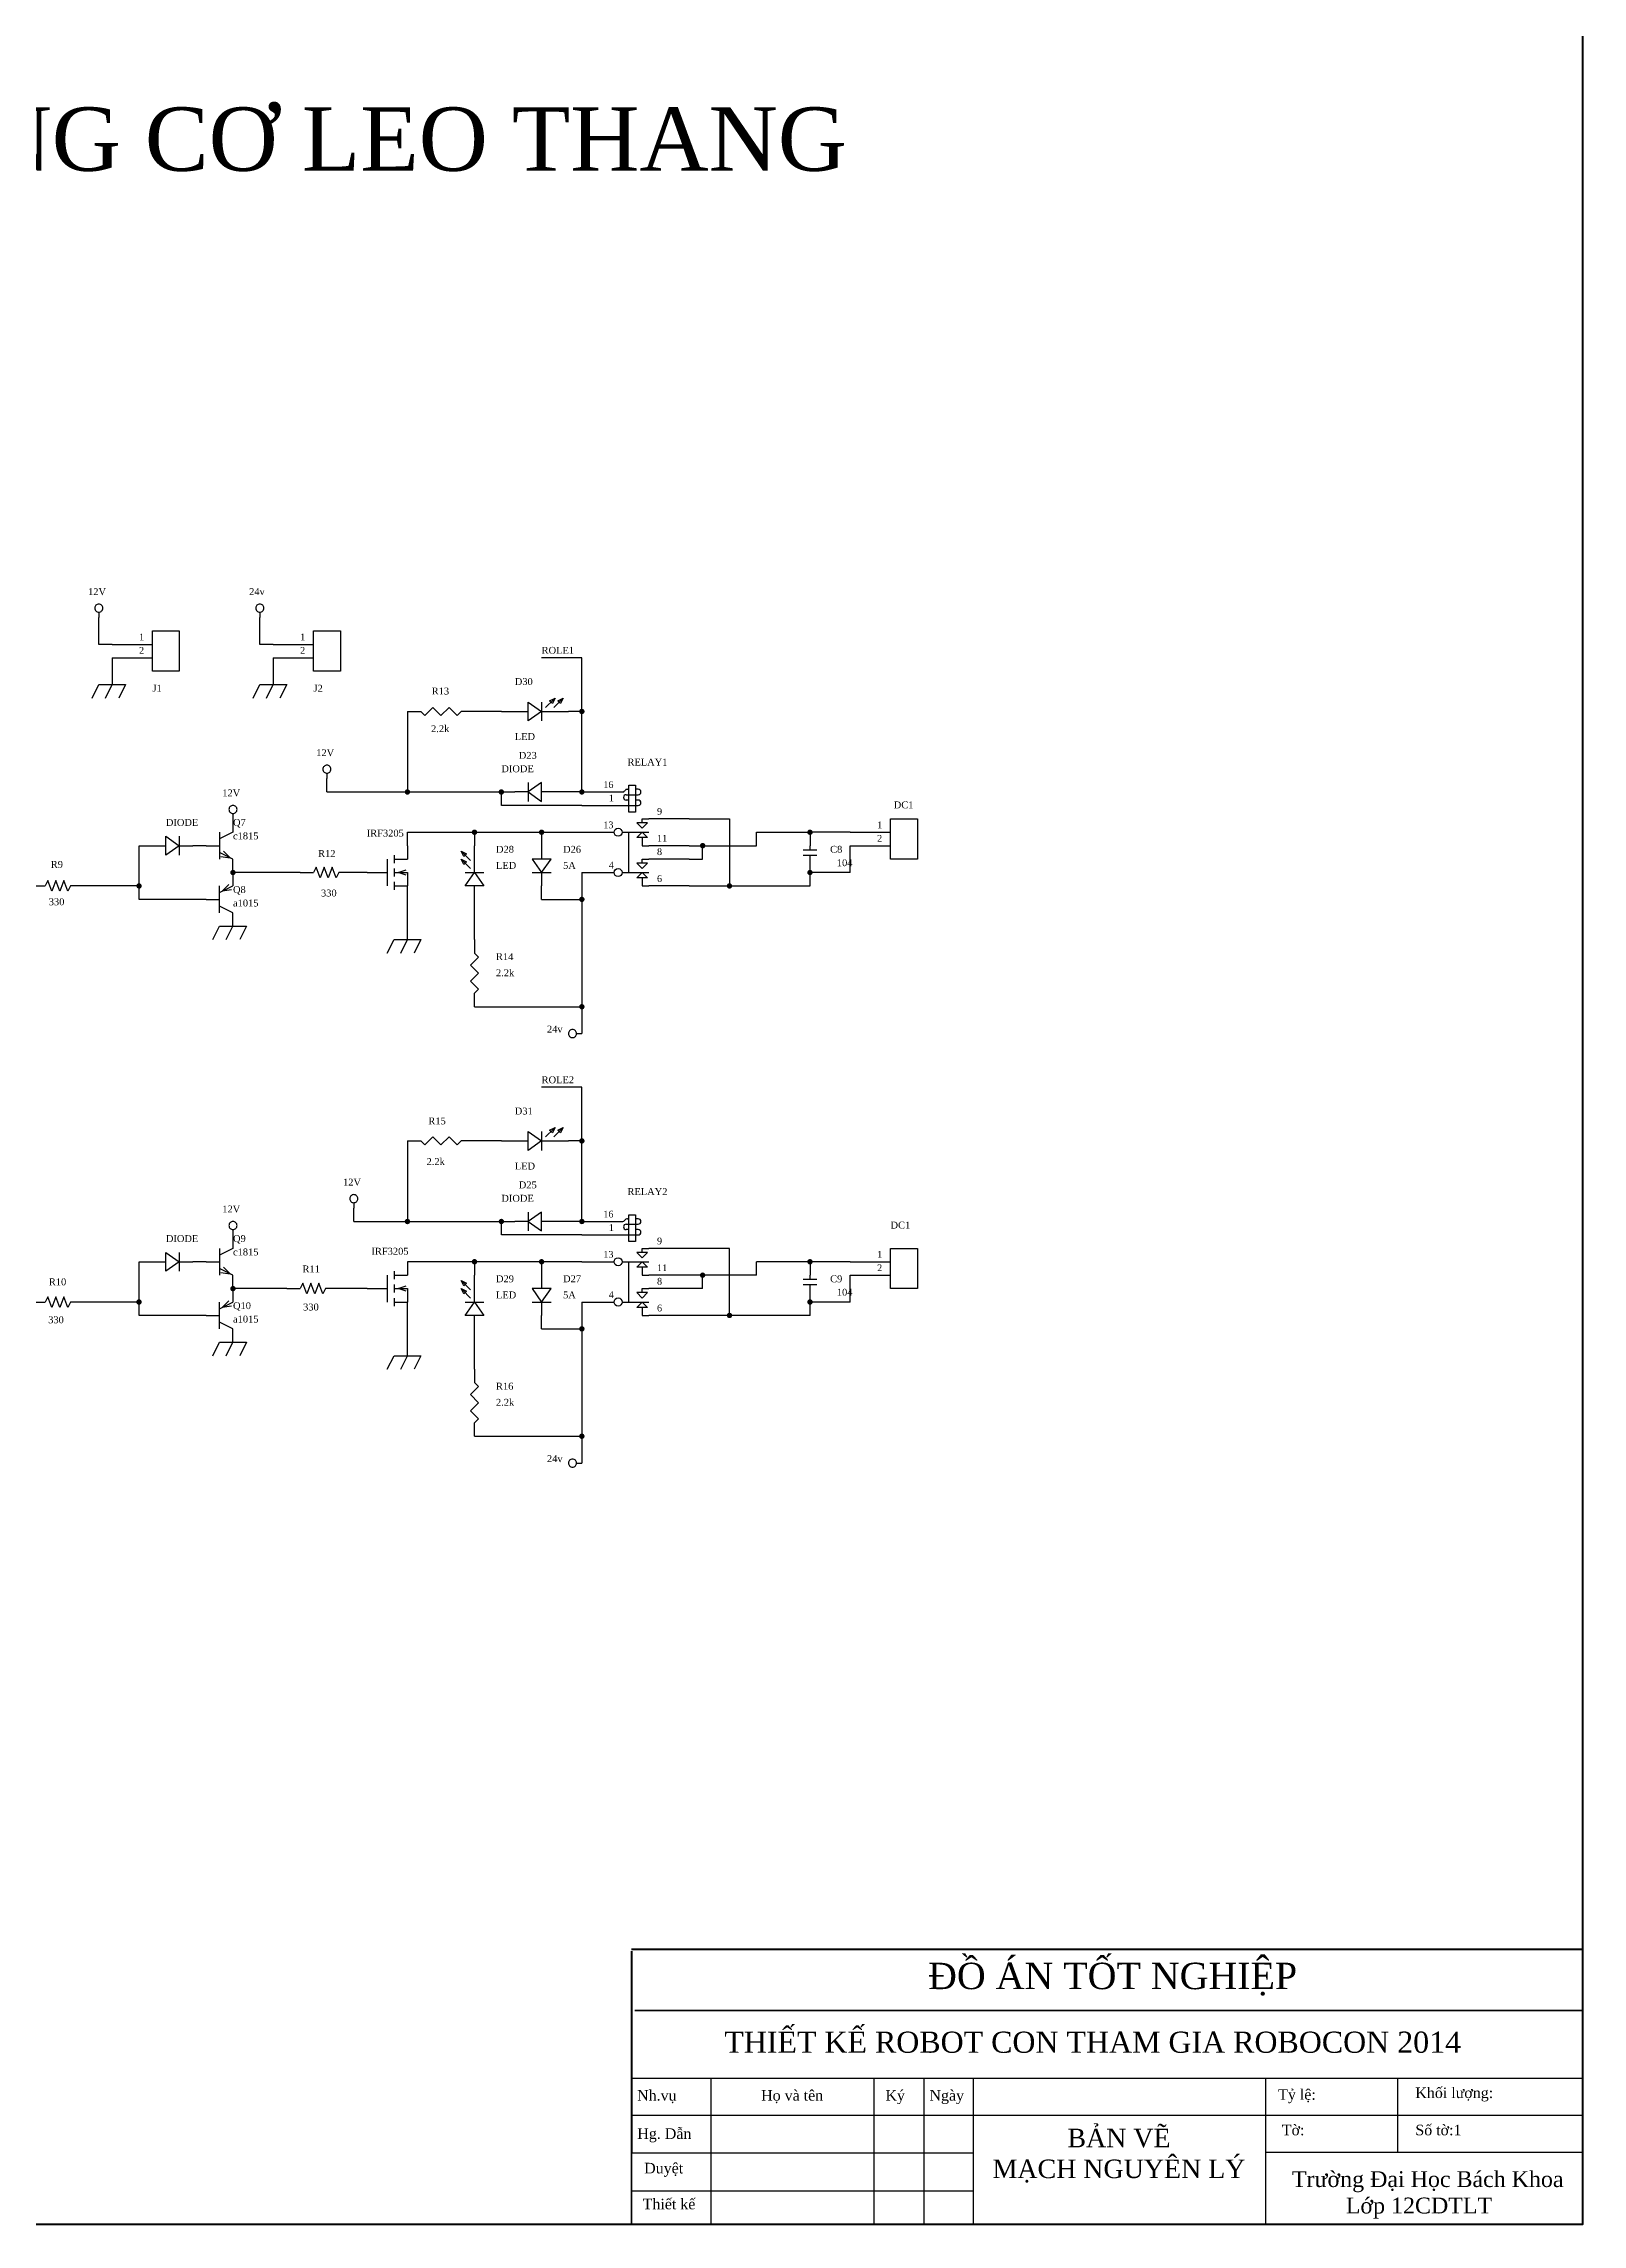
# Model space of a CAD drawing. Header units: inches. Extents: x 10 to 2893, y 8 to 851.
# Drawn here: x 908 to 1199.2, y 9.5 to 422.2 of the extents above; entities that cross this region are included whole.
import ezdxf

# ---------------------------------------------------------------- set-up
doc = ezdxf.new("R2010")
doc.units = ezdxf.units.IN
doc.header["$MEASUREMENT"] = 0
for name, color, linetype in [('DUONG BAO', 80, 'Continuous'), ('PARTS', 7, 'Continuous'), ('PARTTEXT', 7, 'Continuous'), ('WIRE', 7, 'Continuous'), ('WIRETEXT', 7, 'Continuous')]:
    doc.layers.add(name, color=color, linetype=linetype)
doc.layers.add('net dam', color=7, linetype='Continuous', lineweight=35)
doc.styles.add('Manh', font='times_0.ttf')
doc.styles.get("Standard").update_dxf_attribs({"font": 'times_0.ttf'})

msp = doc.modelspace()

# ---------------------------------------------------------------- linework, layer by layer
at = {"layer": 'DUONG BAO', "color": 7, "lineweight": 40}
for p, q in [((1019.23, 61.6), (1199.23, 61.6)), ((1019.23, 61.19), (1019.23, 23.19))]:
    msp.add_line(p, q, dxfattribs=at)
at = {"layer": 'DUONG BAO', "color": 7}
for p, q in [((1199.23, 61.63), (1199.23, 9.5)), ((1019.23, 37.17), (1199.23, 37.17)), ((1034.23, 37.19), (1034.23, 23.19)), ((1065.11, 37.19), (1065.11, 23.19)), ((1074.56, 37.19), (1074.56, 23.19)), ((1083.88, 37.19), (1083.88, 23.19)), ((1139.23, 37.19), (1139.23, 23.19)), ((1164.23, 37.19), (1164.23, 23.19)), ((1019.23, 30.19), (1199.23, 30.19)), ((1019.23, 30.19), (1083.88, 30.19)), ((1019.23, 30.19), (1083.88, 30.19)), ((1083.88, 30.19), (1083.88, 23.19)), ((1139.23, 30.19), (1139.23, 23.19)), ((1019.23, 23.07), (1083.88, 23.07)), ((1034.23, 23.19), (1034.23, 9.5)), ((1065.11, 23.19), (1065.11, 9.5)), ((1074.56, 23.19), (1074.56, 9.5)), ((1083.88, 23.19), (1083.88, 9.5)), ((1139.23, 23.19), (1199.23, 23.19)), ((1139.23, 23.19), (1139.23, 9.5)), ((1083.88, 20.28), (1083.88, 9.5)), ((1139.23, 20.28), (1139.23, 9.5)), ((1019.23, 15.88), (1083.88, 15.88)), ((1199.23, 9.5), (1019.23, 9.5))]:
    msp.add_line(p, q, dxfattribs=at)
at = {"layer": 'net dam'}
msp.add_line((1199.07, 49.95), (1019.86, 49.95), dxfattribs=at)
at = {"layer": 'net dam', "color": 7}
msp.add_line((1019.23, 23.19), (1019.23, 9.5), dxfattribs=at)
at = {"layer": 'net dam', "color": 7, "lineweight": 60}
msp.add_lwpolyline([(10.23, 9.5), (10.23, 850.5), (1199.23, 850.5), (1199.23, 9.5), (10.23, 9.5)], close=True, dxfattribs=at)
at = {"layer": 'PARTS'}
for p, q in [((920.95, 308.51), (928.57, 308.51)), ((920.95, 305.97), (928.57, 305.97)), ((951.43, 308.51), (959.05, 308.51)), ((951.43, 305.97), (959.05, 305.97)), ((976.83, 295.81), (979.37, 295.81)), ((989.53, 295.81), (986.99, 295.81)), ((994.61, 295.81), (997.15, 295.81)), ((1009.85, 295.81), (1007.31, 295.81)), ((994.61, 280.57), (997.15, 280.57)), ((1007.31, 280.57), (1004.77, 280.57)), ((1009.85, 280.57), (1017.47, 280.57)), ((1009.85, 278.03), (1017.47, 278.03)), ((943.81, 275.49), (943.81, 272.95)), ((989.53, 272.95), (989.53, 270.41)), ((1002.23, 272.95), (1002.23, 270.41)), ((1009.85, 272.95), (1015.94, 272.95)), ((1030.17, 275.49), (1022.55, 275.49)), ((1053.03, 272.95), (1053.03, 270.41)), ((1060.65, 272.95), (1068.27, 272.95)), ((926.03, 270.41), (928.57, 270.41)), ((938.73, 270.41), (936.19, 270.41)), ((938.73, 270.41), (941.27, 270.41)), ((976.83, 270.41), (976.83, 267.87)), ((1030.17, 270.41), (1022.55, 270.41)), ((1060.65, 270.41), (1068.27, 270.41)), ((943.81, 265.33), (943.81, 267.87)), ((943.81, 265.33), (943.81, 262.79)), ((956.51, 265.33), (959.05, 265.33)), ((966.67, 265.33), (964.13, 265.33)), ((969.21, 265.33), (971.75, 265.33)), ((1009.85, 265.33), (1015.94, 265.33)), ((1030.17, 267.87), (1022.55, 267.87)), ((1053.03, 265.33), (1053.03, 267.87)), ((905.71, 262.79), (908.25, 262.79)), ((915.87, 262.79), (913.33, 262.79)), ((938.73, 260.25), (941.27, 260.25)), ((976.83, 260.25), (976.83, 262.79)), ((989.53, 257.71), (989.53, 260.25)), ((1002.23, 260.25), (1002.23, 262.79)), ((1030.17, 262.79), (1022.55, 262.79)), ((943.81, 255.17), (943.81, 257.71)), ((989.53, 252.63), (989.53, 250.09)), ((989.53, 239.93), (989.53, 242.47)), ((976.83, 214.53), (979.37, 214.53)), ((989.53, 214.53), (986.99, 214.53)), ((994.61, 214.53), (997.15, 214.53)), ((1009.85, 214.53), (1007.31, 214.53)), ((994.61, 199.29), (997.15, 199.29)), ((1007.31, 199.29), (1004.77, 199.29)), ((1009.85, 199.29), (1017.47, 199.29)), ((943.81, 196.75), (943.81, 194.21)), ((1009.85, 196.75), (1017.47, 196.75)), ((1030.17, 194.21), (1022.55, 194.21)), ((926.03, 191.67), (928.57, 191.67)), ((938.73, 191.67), (936.19, 191.67)), ((938.73, 191.67), (941.27, 191.67)), ((976.83, 191.67), (976.83, 189.13)), ((989.53, 191.67), (989.53, 189.13)), ((1002.23, 191.67), (1002.23, 189.13)), ((1009.85, 191.67), (1015.94, 191.67)), ((1053.03, 191.67), (1053.03, 189.13)), ((1060.65, 191.67), (1068.27, 191.67)), ((943.81, 186.59), (943.81, 189.13)), ((943.81, 186.59), (943.81, 184.05)), ((953.97, 186.59), (956.51, 186.59)), ((964.13, 186.59), (961.59, 186.59)), ((969.21, 186.59), (971.75, 186.59)), ((1030.17, 189.13), (1022.55, 189.13)), ((1030.17, 186.59), (1022.55, 186.59)), ((1053.03, 184.05), (1053.03, 186.59)), ((1060.65, 189.13), (1068.27, 189.13)), ((905.71, 184.05), (908.25, 184.05)), ((915.87, 184.05), (913.33, 184.05)), ((976.83, 181.51), (976.83, 184.05)), ((1009.85, 184.05), (1015.94, 184.05)), ((938.73, 181.51), (941.27, 181.51)), ((943.81, 176.43), (943.81, 178.97)), ((989.53, 176.43), (989.53, 178.97)), ((1002.23, 178.97), (1002.23, 181.51)), ((1030.17, 181.51), (1022.55, 181.51)), ((989.53, 171.35), (989.53, 168.81)), ((989.53, 158.65), (989.53, 161.19))]:
    msp.add_line(p, q, dxfattribs=at)
for points in [[(919.17, 315.37, 0.0985), (919.11, 315.66, 0.0985), (918.95, 315.9, 0.0985), (918.7, 316.07, 0.0985), (918.41, 316.13, 0.0985), (918.12, 316.07, 0.0985), (917.87, 315.9, 0.0985), (917.7, 315.66, 0.0985), (917.65, 315.37, 0.0985), (917.7, 315.07, 0.0985), (917.87, 314.83, 0.0985), (918.12, 314.66, 0.0985), (918.41, 314.6, 0.0985), (918.7, 314.66, 0.0985), (918.95, 314.83, 0.0985), (919.11, 315.07, 0.0985)], [(949.65, 315.37, 0.0985), (949.59, 315.66, 0.0985), (949.43, 315.9, 0.0985), (949.18, 316.07, 0.0985), (948.89, 316.13, 0.0985), (948.6, 316.07, 0.0985), (948.35, 315.9, 0.0985), (948.18, 315.66, 0.0985), (948.13, 315.37, 0.0985), (948.18, 315.07, 0.0985), (948.35, 314.83, 0.0985), (948.6, 314.66, 0.0985), (948.89, 314.6, 0.0985), (949.18, 314.66, 0.0985), (949.43, 314.83, 0.0985), (949.59, 315.07, 0.0985)], [(962.35, 284.89, 0.0985), (962.29, 285.18, 0.0985), (962.13, 285.42, 0.0985), (961.88, 285.59, 0.0985), (961.59, 285.65, 0.0985), (961.3, 285.59, 0.0985), (961.05, 285.42, 0.0985), (960.88, 285.18, 0.0985), (960.83, 284.89, 0.0985), (960.88, 284.59, 0.0985), (961.05, 284.35, 0.0985), (961.3, 284.18, 0.0985), (961.59, 284.12, 0.0985), (961.88, 284.18, 0.0985), (962.13, 284.35, 0.0985), (962.29, 284.59, 0.0985)], [(944.57, 277.27, 0.0985), (944.51, 277.56, 0.0985), (944.35, 277.8, 0.0985), (944.1, 277.97, 0.0985), (943.81, 278.03, 0.0985), (943.52, 277.97, 0.0985), (943.27, 277.8, 0.0985), (943.1, 277.56, 0.0985), (943.05, 277.27, 0.0985), (943.1, 276.97, 0.0985), (943.27, 276.73, 0.0985), (943.52, 276.56, 0.0985), (943.81, 276.5, 0.0985), (944.1, 276.56, 0.0985), (944.35, 276.73, 0.0985), (944.51, 276.97, 0.0985)], [(1008.83, 234.85, 0.0985), (1008.77, 235.14, 0.0985), (1008.61, 235.39, 0.0985), (1008.36, 235.55, 0.0985), (1008.07, 235.61, 0.0985), (1007.78, 235.55, 0.0985), (1007.53, 235.39, 0.0985), (1007.37, 235.14, 0.0985), (1007.31, 234.85, 0.0985), (1007.37, 234.56, 0.0985), (1007.53, 234.31, 0.0985), (1007.78, 234.14, 0.0985), (1008.07, 234.09, 0.0985), (1008.36, 234.14, 0.0985), (1008.61, 234.31, 0.0985), (1008.77, 234.56, 0.0985)], [(967.43, 203.61, 0.0985), (967.37, 203.9, 0.0985), (967.21, 204.14, 0.0985), (966.96, 204.31, 0.0985), (966.67, 204.37, 0.0985), (966.38, 204.31, 0.0985), (966.13, 204.14, 0.0985), (965.96, 203.9, 0.0985), (965.91, 203.61, 0.0985), (965.96, 203.31, 0.0985), (966.13, 203.07, 0.0985), (966.38, 202.9, 0.0985), (966.67, 202.84, 0.0985), (966.96, 202.9, 0.0985), (967.21, 203.07, 0.0985), (967.37, 203.31, 0.0985)], [(944.57, 198.53, 0.0985), (944.51, 198.82, 0.0985), (944.35, 199.06, 0.0985), (944.1, 199.23, 0.0985), (943.81, 199.29, 0.0985), (943.52, 199.23, 0.0985), (943.27, 199.06, 0.0985), (943.1, 198.82, 0.0985), (943.05, 198.53, 0.0985), (943.1, 198.23, 0.0985), (943.27, 197.99, 0.0985), (943.52, 197.82, 0.0985), (943.81, 197.76, 0.0985), (944.1, 197.82, 0.0985), (944.35, 197.99, 0.0985), (944.51, 198.23, 0.0985)], [(1008.83, 153.57, 0.0985), (1008.77, 153.86, 0.0985), (1008.61, 154.11, 0.0985), (1008.36, 154.27, 0.0985), (1008.07, 154.33, 0.0985), (1007.78, 154.27, 0.0985), (1007.53, 154.11, 0.0985), (1007.37, 153.86, 0.0985), (1007.31, 153.57, 0.0985), (1007.37, 153.28, 0.0985), (1007.53, 153.03, 0.0985), (1007.78, 152.86, 0.0985), (1008.07, 152.81, 0.0985), (1008.36, 152.86, 0.0985), (1008.61, 153.03, 0.0985), (1008.77, 153.28, 0.0985)]]:
    msp.add_lwpolyline(points, format="xyb", close=True, dxfattribs=at)
for points in [[(918.41, 314.6), (918.41, 313.59)], [(948.89, 314.6), (948.89, 313.59)], [(917.14, 298.35), (918.41, 300.89)], [(918.41, 300.89), (923.49, 300.89)], [(919.68, 298.35), (920.95, 300.89)], [(923.49, 300.89), (922.22, 298.35)], [(947.62, 298.35), (948.89, 300.89)], [(948.89, 300.89), (953.97, 300.89)], [(950.16, 298.35), (951.43, 300.89)], [(953.97, 300.89), (952.7, 298.35)], [(1002.23, 297.59), (1002.23, 294.03)], [(1004.51, 298.09), (1002.99, 296.57)], [(1006.04, 298.09), (1004.51, 296.57)], [(980.13, 295.05), (979.37, 295.81)], [(981.65, 296.57), (980.13, 295.05)], [(983.18, 295.05), (981.65, 296.57)], [(984.7, 296.57), (983.18, 295.05)], [(986.23, 295.05), (984.7, 296.57)], [(986.99, 295.81), (986.23, 295.05)], [(997.15, 295.81), (999.69, 295.81)], [(1002.23, 295.81), (1007.31, 295.81)], [(961.59, 284.12), (961.59, 283.11)], [(999.69, 282.35), (999.69, 278.79)], [(1018.48, 281.08), (1018.74, 281.08)], [(1018.74, 276.76), (1018.74, 281.84)], [(1018.74, 281.84), (1020.01, 281.84)], [(1020.01, 281.84), (1020.01, 276.76)], [(1020.52, 281.08), (1020.01, 281.08)], [(943.81, 276.5), (943.81, 275.49)], [(999.69, 280.57), (997.15, 280.57)], [(1004.77, 280.57), (1002.23, 280.57)], [(1017.47, 278.03), (1020.52, 278.03)], [(1018.23, 280.06), (1020.52, 280.06)], [(1018.74, 279.04), (1018.23, 279.04)], [(1020.01, 276.76), (1018.74, 276.76)], [(1020.52, 279.04), (1020.01, 279.04)], [(943.81, 272.95), (941.27, 271.68)], [(941.27, 272.95), (941.27, 267.87)], [(1017.47, 272.95), (1022.55, 272.95)], [(1018.74, 265.33), (1018.74, 272.95)], [(1021.28, 275.49), (1022.55, 275.49)], [(1021.28, 274.73), (1021.28, 275.49)], [(928.57, 270.41), (931.11, 270.41)], [(933.65, 272.19), (933.65, 268.63)], [(933.65, 270.41), (936.19, 270.41)], [(943.81, 267.87), (941.27, 269.14)], [(941.52, 268.38), (943.3, 268.12), (942.03, 269.39)], [(974.29, 268.63), (974.29, 267.11)], [(987.24, 269.14), (988.77, 267.61)], [(989.53, 265.33), (989.53, 270.41)], [(1002.23, 270.41), (1002.23, 267.87)], [(1021.28, 271.93), (1021.28, 270.41)], [(1021.28, 270.41), (1022.55, 270.41)], [(1051.76, 269.65), (1054.3, 269.65)], [(1051.76, 268.63), (1054.3, 268.63)], [(1053.03, 269.65), (1053.03, 270.41)], [(1053.03, 267.87), (1053.03, 268.63)], [(959.56, 266.34), (959.05, 265.33)], [(960.32, 264.31), (959.56, 266.34)], [(961.08, 266.34), (960.32, 264.31)], [(961.84, 264.31), (961.08, 266.34)], [(962.6, 266.34), (961.84, 264.31)], [(963.37, 264.31), (962.6, 266.34)], [(963.87, 265.33), (963.37, 264.31)], [(964.13, 265.33), (963.87, 265.33)], [(971.75, 265.33), (973.02, 265.33)], [(973.02, 267.87), (973.02, 262.79)], [(974.29, 267.87), (976.83, 267.87)], [(974.29, 266.09), (974.29, 264.57)], [(974.29, 265.33), (976.83, 265.33)], [(976.57, 264.82), (975.05, 265.33), (976.57, 265.84)], [(976.83, 265.33), (976.83, 262.79)], [(987.24, 267.61), (988.77, 266.09)], [(987.75, 265.33), (991.31, 265.33)], [(1000.45, 265.33), (1004.01, 265.33)], [(1002.23, 265.33), (1002.23, 262.79)], [(1017.47, 265.33), (1022.55, 265.33)], [(1021.28, 267.11), (1021.28, 267.87)], [(1021.28, 267.87), (1022.55, 267.87)], [(1021.28, 264.31), (1021.28, 262.79)], [(908.76, 263.8), (908.25, 262.79)], [(909.52, 261.77), (908.76, 263.8)], [(910.28, 263.8), (909.52, 261.77)], [(911.04, 261.77), (910.28, 263.8)], [(911.8, 263.8), (911.04, 261.77)], [(912.57, 261.77), (911.8, 263.8)], [(913.07, 262.79), (912.57, 261.77)], [(913.33, 262.79), (913.07, 262.79)], [(941.27, 261.52), (943.81, 262.79)], [(941.27, 257.71), (941.27, 262.79)], [(943.55, 262.03), (941.78, 261.77), (943.05, 263.04)], [(974.29, 263.55), (974.29, 262.03)], [(974.29, 262.79), (976.83, 262.79)], [(989.53, 260.25), (989.53, 262.79)], [(1021.28, 262.79), (1022.55, 262.79)], [(943.81, 257.71), (941.27, 258.98)], [(940, 252.63), (941.27, 255.17)], [(941.27, 255.17), (946.35, 255.17)], [(942.54, 252.63), (943.81, 255.17)], [(946.35, 255.17), (945.08, 252.63)], [(973.02, 250.09), (974.29, 252.63)], [(974.29, 252.63), (979.37, 252.63)], [(975.56, 250.09), (976.83, 252.63)], [(979.37, 252.63), (978.1, 250.09)], [(990.29, 249.33), (988.77, 247.8)], [(988.77, 247.8), (990.29, 246.28)], [(989.53, 250.09), (990.29, 249.33)], [(990.29, 246.28), (988.77, 244.75)], [(988.77, 244.75), (990.29, 243.23)], [(990.29, 243.23), (989.53, 242.47)], [(1008.83, 234.85), (1009.85, 234.85)], [(981.65, 215.29), (980.13, 213.77)], [(983.18, 213.77), (981.65, 215.29)], [(984.7, 215.29), (983.18, 213.77)], [(986.23, 213.77), (984.7, 215.29)], [(1002.23, 216.31), (1002.23, 212.75)], [(1004.51, 216.81), (1002.99, 215.29)], [(1006.04, 216.81), (1004.51, 215.29)], [(980.13, 213.77), (979.37, 214.53)], [(986.99, 214.53), (986.23, 213.77)], [(997.15, 214.53), (999.69, 214.53)], [(1002.23, 214.53), (1007.31, 214.53)], [(966.67, 202.84), (966.67, 201.83)], [(999.69, 199.29), (997.15, 199.29)], [(999.69, 201.07), (999.69, 197.51)], [(1004.77, 199.29), (1002.23, 199.29)], [(1018.23, 198.78), (1020.52, 198.78)], [(1018.48, 199.8), (1018.74, 199.8)], [(1018.74, 195.48), (1018.74, 200.56)], [(1018.74, 200.56), (1020.01, 200.56)], [(1020.01, 200.56), (1020.01, 195.48)], [(1020.52, 199.8), (1020.01, 199.8)], [(943.81, 194.21), (941.27, 192.94)], [(941.27, 194.21), (941.27, 189.13)], [(943.81, 197.76), (943.81, 196.75)], [(1017.47, 196.75), (1020.52, 196.75)], [(1018.74, 197.76), (1018.23, 197.76)], [(1020.01, 195.48), (1018.74, 195.48)], [(1020.52, 197.76), (1020.01, 197.76)], [(1021.28, 194.21), (1022.55, 194.21)], [(1021.28, 193.45), (1021.28, 194.21)], [(928.57, 191.67), (931.11, 191.67)], [(933.65, 193.45), (933.65, 189.89)], [(933.65, 191.67), (936.19, 191.67)], [(943.81, 189.13), (941.27, 190.4)], [(941.52, 189.64), (943.3, 189.38), (942.03, 190.65)], [(974.29, 189.89), (974.29, 188.37)], [(1017.47, 191.67), (1022.55, 191.67)], [(1018.74, 184.05), (1018.74, 191.67)], [(1021.28, 190.65), (1021.28, 189.13)], [(957.02, 187.6), (956.51, 186.59)], [(957.78, 185.57), (957.02, 187.6)], [(958.54, 187.6), (957.78, 185.57)], [(959.3, 185.57), (958.54, 187.6)], [(960.06, 187.6), (959.3, 185.57)], [(960.83, 185.57), (960.06, 187.6)], [(961.33, 186.59), (960.83, 185.57)], [(961.59, 186.59), (961.33, 186.59)], [(971.75, 186.59), (973.02, 186.59)], [(973.02, 189.13), (973.02, 184.05)], [(974.29, 189.13), (976.83, 189.13)], [(974.29, 187.35), (974.29, 185.83)], [(974.29, 186.59), (976.83, 186.59)], [(976.57, 186.08), (975.05, 186.59), (976.57, 187.1)], [(976.83, 186.59), (976.83, 184.05)], [(987.24, 187.86), (988.77, 186.33)], [(987.24, 186.33), (988.77, 184.81)], [(989.53, 184.05), (989.53, 189.13)], [(1002.23, 189.13), (1002.23, 186.59)], [(1021.28, 189.13), (1022.55, 189.13)], [(1021.28, 185.83), (1021.28, 186.59)], [(1021.28, 186.59), (1022.55, 186.59)], [(1051.76, 188.37), (1054.3, 188.37)], [(1051.76, 187.35), (1054.3, 187.35)], [(1053.03, 188.37), (1053.03, 189.13)], [(1053.03, 186.59), (1053.03, 187.35)], [(908.76, 185.06), (908.25, 184.05)], [(909.52, 183.03), (908.76, 185.06)], [(910.28, 185.06), (909.52, 183.03)], [(911.04, 183.03), (910.28, 185.06)], [(911.8, 185.06), (911.04, 183.03)], [(912.57, 183.03), (911.8, 185.06)], [(913.07, 184.05), (912.57, 183.03)], [(913.33, 184.05), (913.07, 184.05)], [(941.27, 182.78), (943.81, 184.05)], [(941.27, 178.97), (941.27, 184.05)], [(943.55, 183.29), (941.78, 183.03), (943.05, 184.3)], [(974.29, 184.81), (974.29, 183.29)], [(974.29, 184.05), (976.83, 184.05)], [(987.75, 184.05), (991.31, 184.05)], [(1000.45, 184.05), (1004.01, 184.05)], [(1002.23, 184.05), (1002.23, 181.51)], [(1017.47, 184.05), (1022.55, 184.05)], [(1021.28, 183.03), (1021.28, 181.51)], [(943.81, 178.97), (941.27, 180.24)], [(989.53, 178.97), (989.53, 181.51)], [(1021.28, 181.51), (1022.55, 181.51)], [(940, 173.89), (941.27, 176.43)], [(941.27, 176.43), (946.35, 176.43)], [(942.54, 173.89), (943.81, 176.43)], [(946.35, 176.43), (945.08, 173.89)], [(973.02, 171.35), (974.29, 173.89)], [(974.29, 173.89), (979.37, 173.89)], [(975.56, 171.35), (976.83, 173.89)], [(979.37, 173.89), (978.1, 171.35)], [(990.29, 168.05), (988.77, 166.52)], [(988.77, 166.52), (990.29, 165)], [(989.53, 168.81), (990.29, 168.05)], [(990.29, 165), (988.77, 163.47)], [(988.77, 163.47), (990.29, 161.95)], [(990.29, 161.95), (989.53, 161.19)], [(1008.83, 153.57), (1009.85, 153.57)]]:
    msp.add_lwpolyline(points, dxfattribs=at)
for points in [[(928.57, 311.05), (933.65, 311.05), (933.65, 303.43), (928.57, 303.43)], [(959.05, 311.05), (964.13, 311.05), (964.13, 303.43), (959.05, 303.43)], [(1002.23, 295.81), (1002.23, 295.81), (999.69, 294.03), (999.69, 297.59), (1002.23, 295.81)], [(1003.75, 297.84), (1003.75, 297.84), (1004.77, 298.35), (1004.26, 297.33), (1003.75, 297.84)], [(1005.28, 297.84), (1005.28, 297.84), (1006.29, 298.35), (1005.78, 297.33), (1005.28, 297.84)], [(999.69, 280.57), (999.69, 280.57), (1002.23, 278.79), (1002.23, 282.35), (999.69, 280.57)], [(1021.28, 273.71), (1022.29, 274.73), (1020.26, 274.73), (1021.28, 273.71)], [(1021.28, 272.95), (1022.29, 271.93), (1020.26, 271.93), (1021.28, 272.95)], [(1068.27, 275.49), (1073.35, 275.49), (1073.35, 267.87), (1068.27, 267.87)], [(933.65, 270.41), (933.65, 270.41), (931.11, 268.63), (931.11, 272.19), (933.65, 270.41)], [(987.5, 268.38), (987.5, 268.38), (986.99, 269.39), (988, 268.88), (987.5, 268.38)], [(987.5, 266.85), (987.5, 266.85), (986.99, 267.87), (988, 267.36), (987.5, 266.85)], [(989.53, 265.33), (989.53, 265.33), (991.31, 262.79), (987.75, 262.79), (989.53, 265.33)], [(1002.23, 265.33), (1002.23, 265.33), (1004.01, 267.87), (1000.45, 267.87), (1002.23, 265.33)], [(1021.28, 266.09), (1022.29, 267.11), (1020.26, 267.11), (1021.28, 266.09)], [(1021.28, 265.33), (1022.29, 264.31), (1020.26, 264.31), (1021.28, 265.33)], [(1002.23, 214.53), (1002.23, 214.53), (999.69, 212.75), (999.69, 216.31), (1002.23, 214.53)], [(1003.75, 216.56), (1003.75, 216.56), (1004.77, 217.07), (1004.26, 216.05), (1003.75, 216.56)], [(1005.28, 216.56), (1005.28, 216.56), (1006.29, 217.07), (1005.78, 216.05), (1005.28, 216.56)], [(999.69, 199.29), (999.69, 199.29), (1002.23, 197.51), (1002.23, 201.07), (999.69, 199.29)], [(1068.27, 194.21), (1073.35, 194.21), (1073.35, 186.59), (1068.27, 186.59)], [(933.65, 191.67), (933.65, 191.67), (931.11, 189.89), (931.11, 193.45), (933.65, 191.67)], [(1021.28, 192.43), (1022.29, 193.45), (1020.26, 193.45), (1021.28, 192.43)], [(1021.28, 191.67), (1022.29, 190.65), (1020.26, 190.65), (1021.28, 191.67)], [(987.5, 187.1), (987.5, 187.1), (986.99, 188.11), (988, 187.6), (987.5, 187.1)], [(987.5, 185.57), (987.5, 185.57), (986.99, 186.59), (988, 186.08), (987.5, 185.57)], [(1002.23, 184.05), (1002.23, 184.05), (1004.01, 186.59), (1000.45, 186.59), (1002.23, 184.05)], [(1021.28, 184.81), (1022.29, 185.83), (1020.26, 185.83), (1021.28, 184.81)], [(989.53, 184.05), (989.53, 184.05), (991.31, 181.51), (987.75, 181.51), (989.53, 184.05)], [(1021.28, 184.05), (1022.29, 183.03), (1020.26, 183.03), (1021.28, 184.05)]]:
    msp.add_lwpolyline(points, close=True, dxfattribs=at)
for points in [[(1017.47, 280.57, 0.2841), (1017.98, 280.82)], [(1018.48, 281.08, 0.2841), (1017.98, 280.82)], [(1021.02, 280.57, 0.4142), (1020.52, 281.08)], [(1018.23, 280.06, 0.4142), (1017.72, 279.55)], [(1017.72, 279.55, 0.4142), (1018.23, 279.04)], [(1020.52, 280.06, 0.4142), (1021.02, 280.57)], [(1021.02, 278.54, 0.4142), (1020.52, 279.04)], [(1020.52, 278.03, 0.4142), (1021.02, 278.54)], [(1017.47, 199.29, 0.2841), (1017.98, 199.54)], [(1018.23, 198.78, 0.4142), (1017.72, 198.27)], [(1017.72, 198.27, 0.4142), (1018.23, 197.76)], [(1018.48, 199.8, 0.2841), (1017.98, 199.54)], [(1021.02, 199.29, 0.4142), (1020.52, 199.8)], [(1020.52, 198.78, 0.4142), (1021.02, 199.29)], [(1021.02, 197.26, 0.4142), (1020.52, 197.76)], [(1020.52, 196.75, 0.4142), (1021.02, 197.26)]]:
    msp.add_lwpolyline(points, format="xyb", dxfattribs=at)
for centre in [(1016.71, 272.95), (1016.71, 265.33), (1016.71, 191.67), (1016.71, 184.05)]:
    msp.add_circle(centre, 0.762, dxfattribs=at)
at = {"layer": 'WIRE'}
for points in [[(918.41, 308.51), (918.41, 313.59)], [(948.89, 308.51), (948.89, 313.59)], [(920.95, 308.51), (918.41, 308.51)], [(920.95, 305.97), (920.95, 300.89)], [(951.43, 308.51), (948.89, 308.51)], [(951.43, 305.97), (951.43, 300.89)], [(1009.85, 305.97), (1002.23, 305.97)], [(1009.85, 295.81), (1009.85, 305.97)], [(976.83, 295.81), (976.83, 280.57)], [(994.61, 295.81), (989.53, 295.81)], [(1009.85, 280.57), (1009.85, 295.81)], [(961.59, 280.57), (961.59, 283.11)], [(961.59, 280.57), (976.83, 280.57)], [(976.83, 280.57), (994.61, 280.57)], [(994.61, 278.03), (994.61, 280.57)], [(1009.85, 278.03), (994.61, 278.03)], [(1009.85, 280.57), (1007.31, 280.57)], [(976.83, 270.41), (976.83, 272.95)], [(976.83, 272.95), (989.53, 272.95)], [(989.53, 272.95), (1002.23, 272.95)], [(1002.23, 272.95), (1009.85, 272.95)], [(1030.17, 275.49), (1037.79, 275.49)], [(1037.79, 275.49), (1037.79, 262.79)], [(1042.87, 270.41), (1042.87, 272.95)], [(1042.87, 272.95), (1053.03, 272.95)], [(1060.65, 272.95), (1053.03, 272.95)], [(926.03, 262.79), (926.03, 270.41)], [(1030.17, 270.41), (1032.71, 270.41)], [(1032.71, 267.87), (1032.71, 270.41)], [(1032.71, 270.41), (1042.87, 270.41)], [(1060.65, 265.33), (1060.65, 270.41)], [(956.51, 265.33), (943.81, 265.33)], [(969.21, 265.33), (966.67, 265.33)], [(1009.85, 265.33), (1009.85, 260.25)], [(1030.17, 267.87), (1032.71, 267.87)], [(1060.65, 265.33), (1053.03, 265.33)], [(1053.03, 262.79), (1053.03, 265.33)], [(926.03, 262.79), (915.87, 262.79)], [(926.03, 260.25), (926.03, 262.79)], [(938.73, 260.25), (926.03, 260.25)], [(976.83, 252.63), (976.83, 260.25)], [(1002.23, 260.25), (1009.85, 260.25)], [(1009.85, 260.25), (1009.85, 239.93)], [(1030.17, 262.79), (1037.79, 262.79)], [(1037.79, 262.79), (1053.03, 262.79)], [(989.53, 252.63), (989.53, 257.71)], [(989.53, 239.93), (1009.85, 239.93)], [(1009.85, 239.93), (1009.85, 234.85)], [(1009.85, 224.69), (1002.23, 224.69)], [(1009.85, 214.53), (1009.85, 224.69)], [(976.83, 214.53), (976.83, 199.29)], [(994.61, 214.53), (989.53, 214.53)], [(1009.85, 199.29), (1009.85, 214.53)], [(966.67, 199.29), (966.67, 201.83)], [(966.67, 199.29), (976.83, 199.29)], [(976.83, 199.29), (994.61, 199.29)], [(994.61, 196.75), (994.61, 199.29)], [(1009.85, 199.29), (1007.31, 199.29)], [(1009.85, 196.75), (994.61, 196.75)], [(1037.79, 194.21), (1030.17, 194.21)], [(1037.79, 181.51), (1037.79, 194.21)], [(926.03, 184.05), (926.03, 191.67)], [(989.53, 191.67), (976.83, 191.67)], [(1002.23, 191.67), (989.53, 191.67)], [(1009.85, 191.67), (1002.23, 191.67)], [(1042.87, 189.13), (1042.87, 191.67)], [(1053.03, 191.67), (1042.87, 191.67)], [(1060.65, 191.67), (1053.03, 191.67)], [(953.97, 186.59), (943.81, 186.59)], [(969.21, 186.59), (964.13, 186.59)], [(1032.71, 189.13), (1030.17, 189.13)], [(1032.71, 186.59), (1030.17, 186.59)], [(1032.71, 186.59), (1032.71, 189.13)], [(1042.87, 189.13), (1032.71, 189.13)], [(1060.65, 184.05), (1060.65, 189.13)], [(926.03, 184.05), (915.87, 184.05)], [(926.03, 181.51), (926.03, 184.05)], [(1009.85, 184.05), (1009.85, 178.97)], [(1060.65, 184.05), (1053.03, 184.05)], [(1053.03, 181.51), (1053.03, 184.05)], [(938.73, 181.51), (926.03, 181.51)], [(976.83, 173.89), (976.83, 181.51)], [(1002.23, 178.97), (1009.85, 178.97)], [(1009.85, 178.97), (1009.85, 158.65)], [(1037.79, 181.51), (1030.17, 181.51)], [(1053.03, 181.51), (1037.79, 181.51)], [(989.53, 171.35), (989.53, 176.43)], [(989.53, 158.65), (1009.85, 158.65)], [(1009.85, 158.65), (1009.85, 153.57)]]:
    msp.add_lwpolyline(points, dxfattribs=at)
at = {"layer": 'WIRE', "const_width": 0.508}
for points in [[(1009.59, 295.81, 1), (1010.1, 295.81, 1)], [(976.57, 280.57, 1), (977.08, 280.57, 1)], [(994.35, 280.57, 1), (994.86, 280.57, 1)], [(1009.59, 280.57, 1), (1010.1, 280.57, 1)], [(989.27, 272.95, 1), (989.78, 272.95, 1)], [(1001.97, 272.95, 1), (1002.48, 272.95, 1)], [(1052.77, 272.95, 1), (1053.28, 272.95, 1)], [(1032.45, 270.41, 1), (1032.96, 270.41, 1)], [(943.55, 265.33, 1), (944.06, 265.33, 1)], [(1052.77, 265.33, 1), (1053.28, 265.33, 1)], [(925.77, 262.79, 1), (926.28, 262.79, 1)], [(1009.59, 260.25, 1), (1010.1, 260.25, 1)], [(1037.53, 262.79, 1), (1038.04, 262.79, 1)], [(1009.59, 239.93, 1), (1010.1, 239.93, 1)], [(1009.59, 214.53, 1), (1010.1, 214.53, 1)], [(976.57, 199.29, 1), (977.08, 199.29, 1)], [(994.35, 199.29, 1), (994.86, 199.29, 1)], [(1009.59, 199.29, 1), (1010.1, 199.29, 1)], [(989.27, 191.67, 1), (989.78, 191.67, 1)], [(1001.97, 191.67, 1), (1002.48, 191.67, 1)], [(1052.77, 191.67, 1), (1053.28, 191.67, 1)], [(943.55, 186.59, 1), (944.06, 186.59, 1)], [(1032.45, 189.13, 1), (1032.96, 189.13, 1)], [(925.77, 184.05, 1), (926.28, 184.05, 1)], [(1037.53, 181.51, 1), (1038.04, 181.51, 1)], [(1052.77, 184.05, 1), (1053.28, 184.05, 1)], [(1009.59, 178.97, 1), (1010.1, 178.97, 1)], [(1009.59, 158.65, 1), (1010.1, 158.65, 1)]]:
    msp.add_lwpolyline(points, format="xyb", close=True, dxfattribs=at)

# ---------------------------------------------------------------- texts
at = {"layer": 'DUONG BAO', "color": 7, "style": 'Manh'}
for s, insert, char_height, width, attachment_point in [('\\pt204;KHỐI ĐỘNG LỰC ĐỘNG CƠ LEO THANG', (721.75, 410.13), 12, 341.8821, 1), ('{\\fTimes New Roman|b0|i0|c238|p18;Đ}Ồ ÁN TỐT NGHIỆP', (1075.38, 59.02), 5, 135.4304, 1), ('THIẾT KẾ ROBOT CON THAM GIA ROBOCON 2014', (1036.8, 45.98), 4, 173.1573, 1), ('Nh.vụ', (1020.3, 34.92), 2, 35.0225, 1), ('Họ và tên', (1043.78, 34.92), 2, 35.0225, 1), ('Ký', (1067.3, 34.92), 2, 35.0225, 1), ('Ngày', (1075.64, 34.92), 2, 35.0225, 1), ('^ITỷ lệ:', (1133.64, 35.09), 2, 29.0388, 1), ('Khối l{\\fTimes New Roman|b0|i0|c163|p18;ư}ợng:', (1167.61, 35.41), 2, 35.0225, 1), ('Hg. Dẫn ', (1020.34, 27.68), 2, 35.0225, 1), ('BẢN VẼ \\PMẠCH NGUYÊN LÝ', (1111.51, 27.6), 3.5, 56, 2), ('Tờ:', (1142.34, 28.36), 2, 35.0225, 1), ('Số tờ:1', (1167.61, 28.36), 2, 35.0225, 1), ('Duyệt', (1021.64, 21.15), 2, 35.0225, 1), ('Tr{\\fTimes New Roman|b0|i0|c163|p18;ư}ờng {\\fTimes New Roman|b0|i0|c238|p18;Đ}ại Học Bách Khoa\\P         Lớp 12CDTLT', (1144.25, 19.57), 3, 250.1949, 1), ('Thiết kế', (1021.35, 14.36), 2, 35.0225, 1)]:
    msp.add_mtext(s, dxfattribs=dict(at, insert=insert, char_height=char_height, width=width, attachment_point=attachment_point))
at = {"layer": 'PARTS'}
for s, p in [('1', (926.03, 309.27)), ('1', (956.51, 309.27)), ('2', (926.03, 306.73)), ('2', (956.51, 306.73)), ('16', (1013.91, 281.33)), ('1', (1014.93, 278.79)), ('9', (1024.07, 276.25)), ('13', (1013.91, 273.71)), ('11', (1024.07, 271.17)), ('2', (1065.73, 271.17)), ('1', (1065.73, 273.71)), ('8', (1024.07, 268.63)), ('4', (1014.93, 266.09)), ('6', (1024.07, 263.55)), ('16', (1013.91, 200.05)), ('1', (1014.93, 197.51)), ('9', (1024.07, 194.97)), ('13', (1013.91, 192.43)), ('11', (1024.07, 189.89)), ('2', (1065.73, 189.89)), ('1', (1065.73, 192.43)), ('4', (1014.93, 184.81)), ('8', (1024.07, 187.35)), ('6', (1024.07, 182.27))]:
    msp.add_text(s, height=1.27, dxfattribs=at).set_placement(p)
at = {"layer": 'PARTTEXT'}
for s, p in [('12V', (916.38, 317.84)), ('24v', (946.86, 317.84)), ('D30', (997.15, 300.82)), ('J1', (928.57, 299.55)), ('J2', (959.05, 299.55)), ('R13', (981.43, 299.02)), ('2.2k', (981.3, 291.9)), ('LED', (997.15, 290.41)), ('12V', (959.56, 287.36)), ('DIODE', (994.61, 284.31)), ('D23', (997.91, 286.85)), ('RELAY1', (1018.48, 285.58)), ('12V', (941.78, 279.74)), ('DC1', (1068.88, 277.48)), ('DIODE', (931.11, 274.15)), ('c1815', (943.81, 271.61)), ('Q7', (943.81, 274.15)), ('IRF3205', (969.13, 272.13)), ('R12', (959.92, 268.27)), ('D28', (993.59, 269.07)), ('D26', (1006.29, 269.07)), ('C8', (1056.84, 269.07)), ('R9', (909.32, 266.2)), ('LED', (993.59, 266.02)), ('5A', (1006.29, 266.02)), ('104', (1058.11, 266.53)), ('330', (908.94, 259.14)), ('a1015', (943.81, 258.91)), ('Q8', (943.81, 261.45)), ('330', (960.47, 260.8)), ('R14', (993.59, 248.75)), ('2.2k', (993.59, 245.7)), ('24v', (1003.24, 235.04)), ('R15', (980.79, 217.66)), ('D31', (997.15, 219.54)), ('2.2k', (980.45, 209.98)), ('12V', (964.64, 206.08)), ('LED', (997.15, 209.13)), ('D25', (997.91, 205.57)), ('12V', (941.78, 201)), ('DIODE', (994.61, 203.03)), ('RELAY2', (1018.48, 204.3)), ('DC1', (1068.27, 197.95)), ('DIODE', (931.11, 195.41)), ('c1815', (943.81, 192.87)), ('Q9', (943.81, 195.41)), ('IRF3205', (970.02, 193.01)), ('R11', (956.97, 189.66)), ('R10', (908.96, 187.22)), ('D29', (993.59, 187.79)), ('LED', (993.59, 184.74)), ('D27', (1006.29, 187.79)), ('5A', (1006.29, 184.74)), ('C9', (1056.84, 187.79)), ('104', (1058.11, 185.25)), ('Q10', (943.81, 182.71)), ('330', (957.08, 182.45)), ('330', (908.83, 180.04)), ('a1015', (943.81, 180.17)), ('R16', (993.59, 167.47)), ('2.2k', (993.59, 164.42)), ('24v', (1003.24, 153.76))]:
    msp.add_text(s, height=1.306, dxfattribs=at).set_placement(p)
at = {"layer": 'WIRETEXT'}
for s, p in [('ROLE1', (1002.23, 306.73)), ('ROLE2', (1002.23, 225.45))]:
    msp.add_text(s, height=1.306, dxfattribs=at).set_placement(p)

doc.saveas('drawing.dxf')
